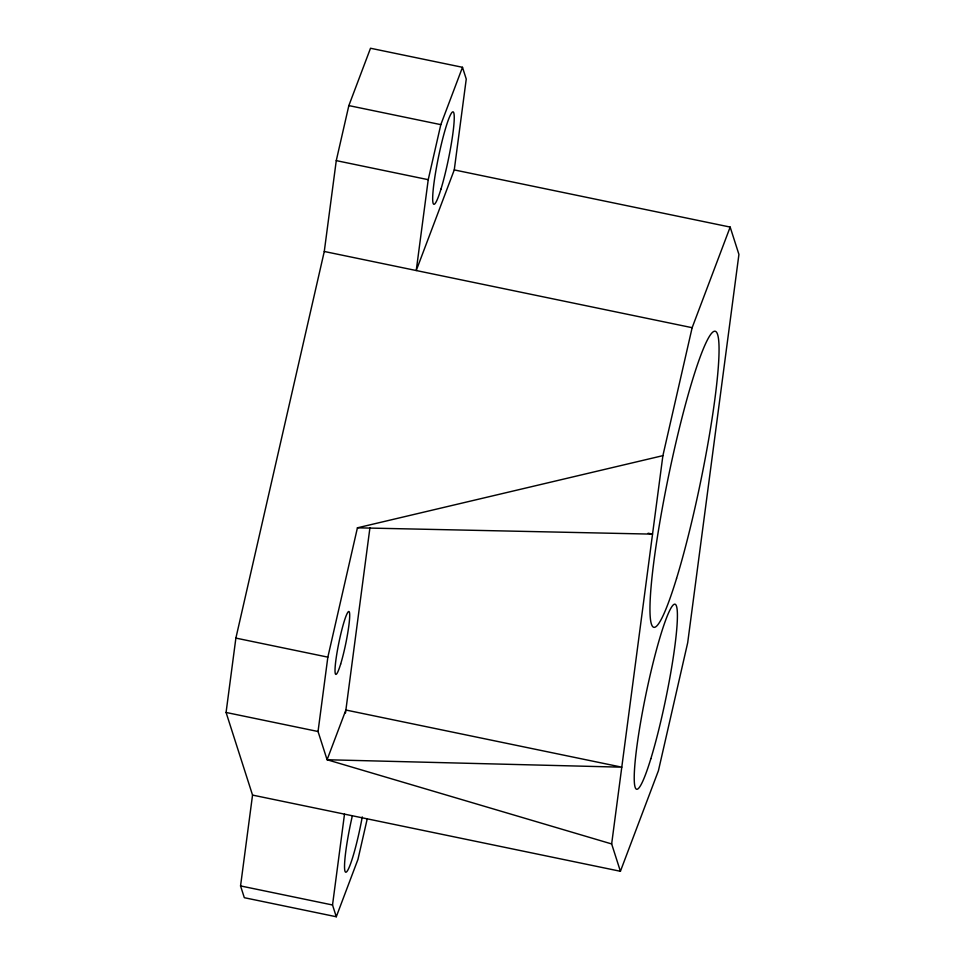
<?xml version="1.0" encoding="UTF-8"?>
<svg xmlns="http://www.w3.org/2000/svg" width="965" height="965" viewBox="0 0 965 965"><rect width="100%" height="100%" fill="white"/><g stroke="black" fill="none" stroke-linecap="round" stroke-linejoin="round"><path stroke-width="1.45" d="M367.231 818.851L357.955 859.405L336.29 916.75L244.326 897.703L240.55 885.93L252.541 795.088L226.075 712.46L235.882 638.094L324.276 251.479L336.266 160.624L348.848 105.595L370.512 48.25L462.488 67.297L466.252 79.07L454.262 169.912L416.241 270.538L428.231 179.683L440.812 124.642L462.488 67.297M252.541 795.088L620.411 871.286L611.653 843.941L327.087 759.745L318.04 731.506L327.847 657.141L357.424 527.819L662.895 455.649L692.146 327.69L730.167 227.077L454.262 169.912M345.494 712.978L369.933 527.771M336.29 916.75L332.527 904.989L344.505 814.134M611.653 843.941L662.895 455.649M620.411 871.286L658.432 770.673L687.695 642.714L738.925 254.422L730.167 227.077M357.424 527.819L652.533 534.14L648.106 533.223M348.848 105.595L440.812 124.642M336.266 160.624L428.231 179.683M324.276 251.479L692.146 327.69M235.882 638.094L327.847 657.141M226.075 712.46L318.04 731.506M240.55 885.93L332.527 904.989M362.261 816.909A47.237 5.09 -78.3 0 1 345.82 872.215A47.237 5.09 -78.3 0 1 352.225 816.281M345.88 710.023L327.087 759.745L621.786 767.175L345.88 710.023M676.549 578.469A151.155 16.272 -78.3 0 0 717.61 334.517A151.155 16.272 -78.3 0 0 659.372 524.876A151.155 16.272 -78.3 0 0 676.549 578.469M650.844 758.719A94.474 10.169 -78.3 0 0 676.513 606.249A94.474 10.169 -78.3 0 0 640.109 725.222A94.474 10.169 -78.3 0 0 650.844 758.719M340.669 664.029A32.122 3.462 -78.3 0 0 349.39 612.184A32.122 3.462 -78.3 0 0 337.014 652.642A32.122 3.462 -78.3 0 0 340.669 664.029M440.969 189.092A47.237 5.09 -78.3 0 0 453.791 112.857A47.237 5.09 -78.3 0 0 435.601 172.349A47.237 5.09 -78.3 0 0 440.969 189.092"/></g></svg>
